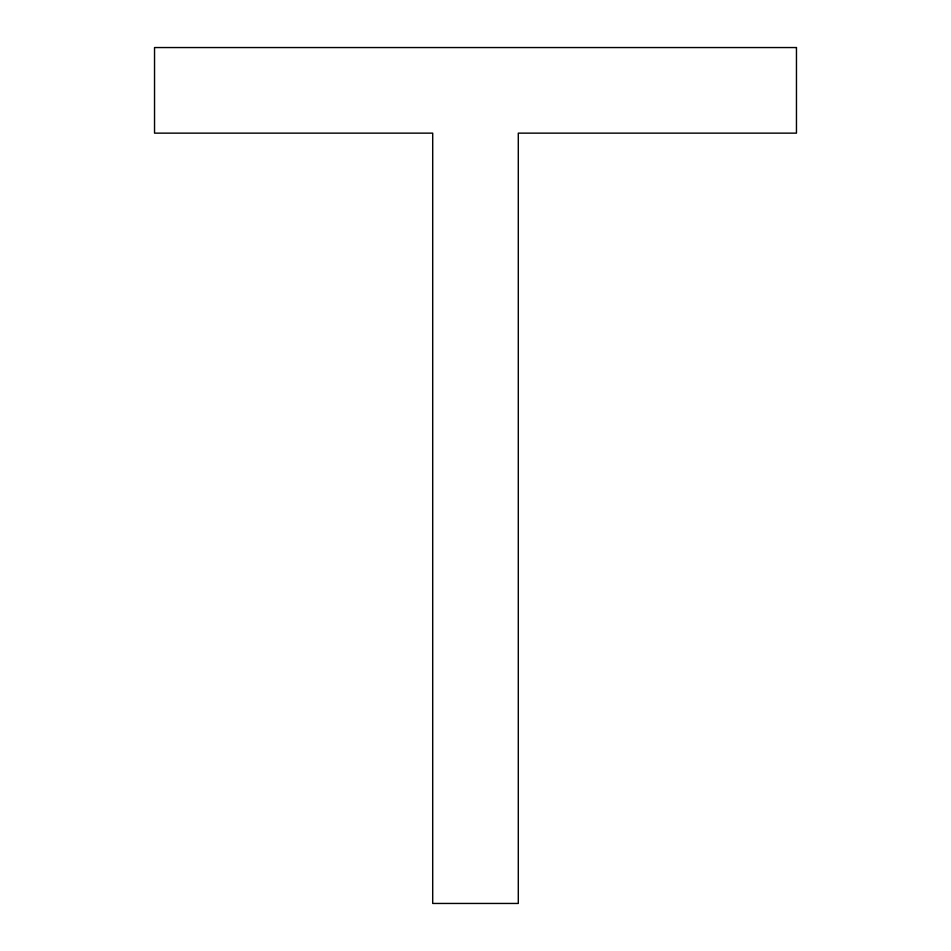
<?xml version="1.0" encoding="UTF-8"?>
<svg xmlns="http://www.w3.org/2000/svg" width="951" height="951" viewBox="0 0 951 951"><rect width="100%" height="100%" fill="white"/><g stroke="black" fill="none" stroke-linecap="round" stroke-linejoin="round"><path stroke-width="1.43" d="M796.462 47.55L154.537 47.55L154.537 133.14L432.705 133.14L432.705 903.45L518.295 903.45L518.295 133.14L796.462 133.14L796.462 47.55"/></g></svg>
